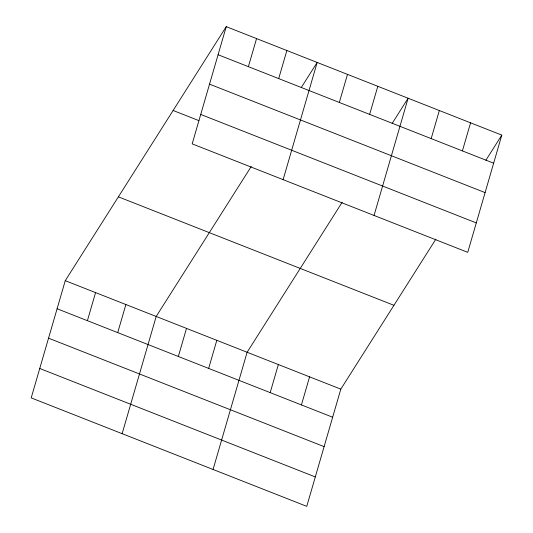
<?xml version="1.0" encoding="UTF-8"?>
<svg xmlns="http://www.w3.org/2000/svg" width="533" height="533" viewBox="0 0 533 533"><rect width="100%" height="100%" fill="white"/><g stroke="black" fill="none" stroke-linecap="round" stroke-linejoin="round"><path stroke-width="0.8" d="M226.239 26.65L192.186 143.863L467.741 252.329L501.8 135.115L226.239 26.65L65.259 280.671L31.2 397.885L306.761 506.35L340.814 389.137L435.874 239.144M87.405 320.686L95.567 292.604M117.72 332.619L125.881 304.536M122.137 433.675L156.189 316.462L251.25 166.469M248.391 66.665L256.553 38.583M178.342 356.477L186.503 328.395M278.706 78.598L286.861 50.515M208.656 368.41L216.811 340.327M283.123 179.654L317.175 62.441L301.238 87.592M213.067 469.473L247.125 352.26L342.179 202.26M339.328 102.456L347.483 74.373M270.191 392.634L278.353 364.552M369.635 114.388L377.797 86.306M301.425 404.927L309.586 376.844M374.053 215.452L408.111 98.239L392.168 123.383M431.177 138.613L439.339 110.531M462.411 150.906L470.566 122.823M485.863 160.266L501.8 135.115M218.084 54.732L493.638 163.198M209.536 84.147L485.09 192.613M200.734 114.448L476.289 222.914M173.118 110.478L198.882 120.618M118.379 196.844L393.94 305.309M65.259 280.671L340.814 389.137M57.098 308.754L332.652 417.219M48.55 338.169L324.111 446.634M39.748 368.47L315.303 476.935"/></g></svg>
